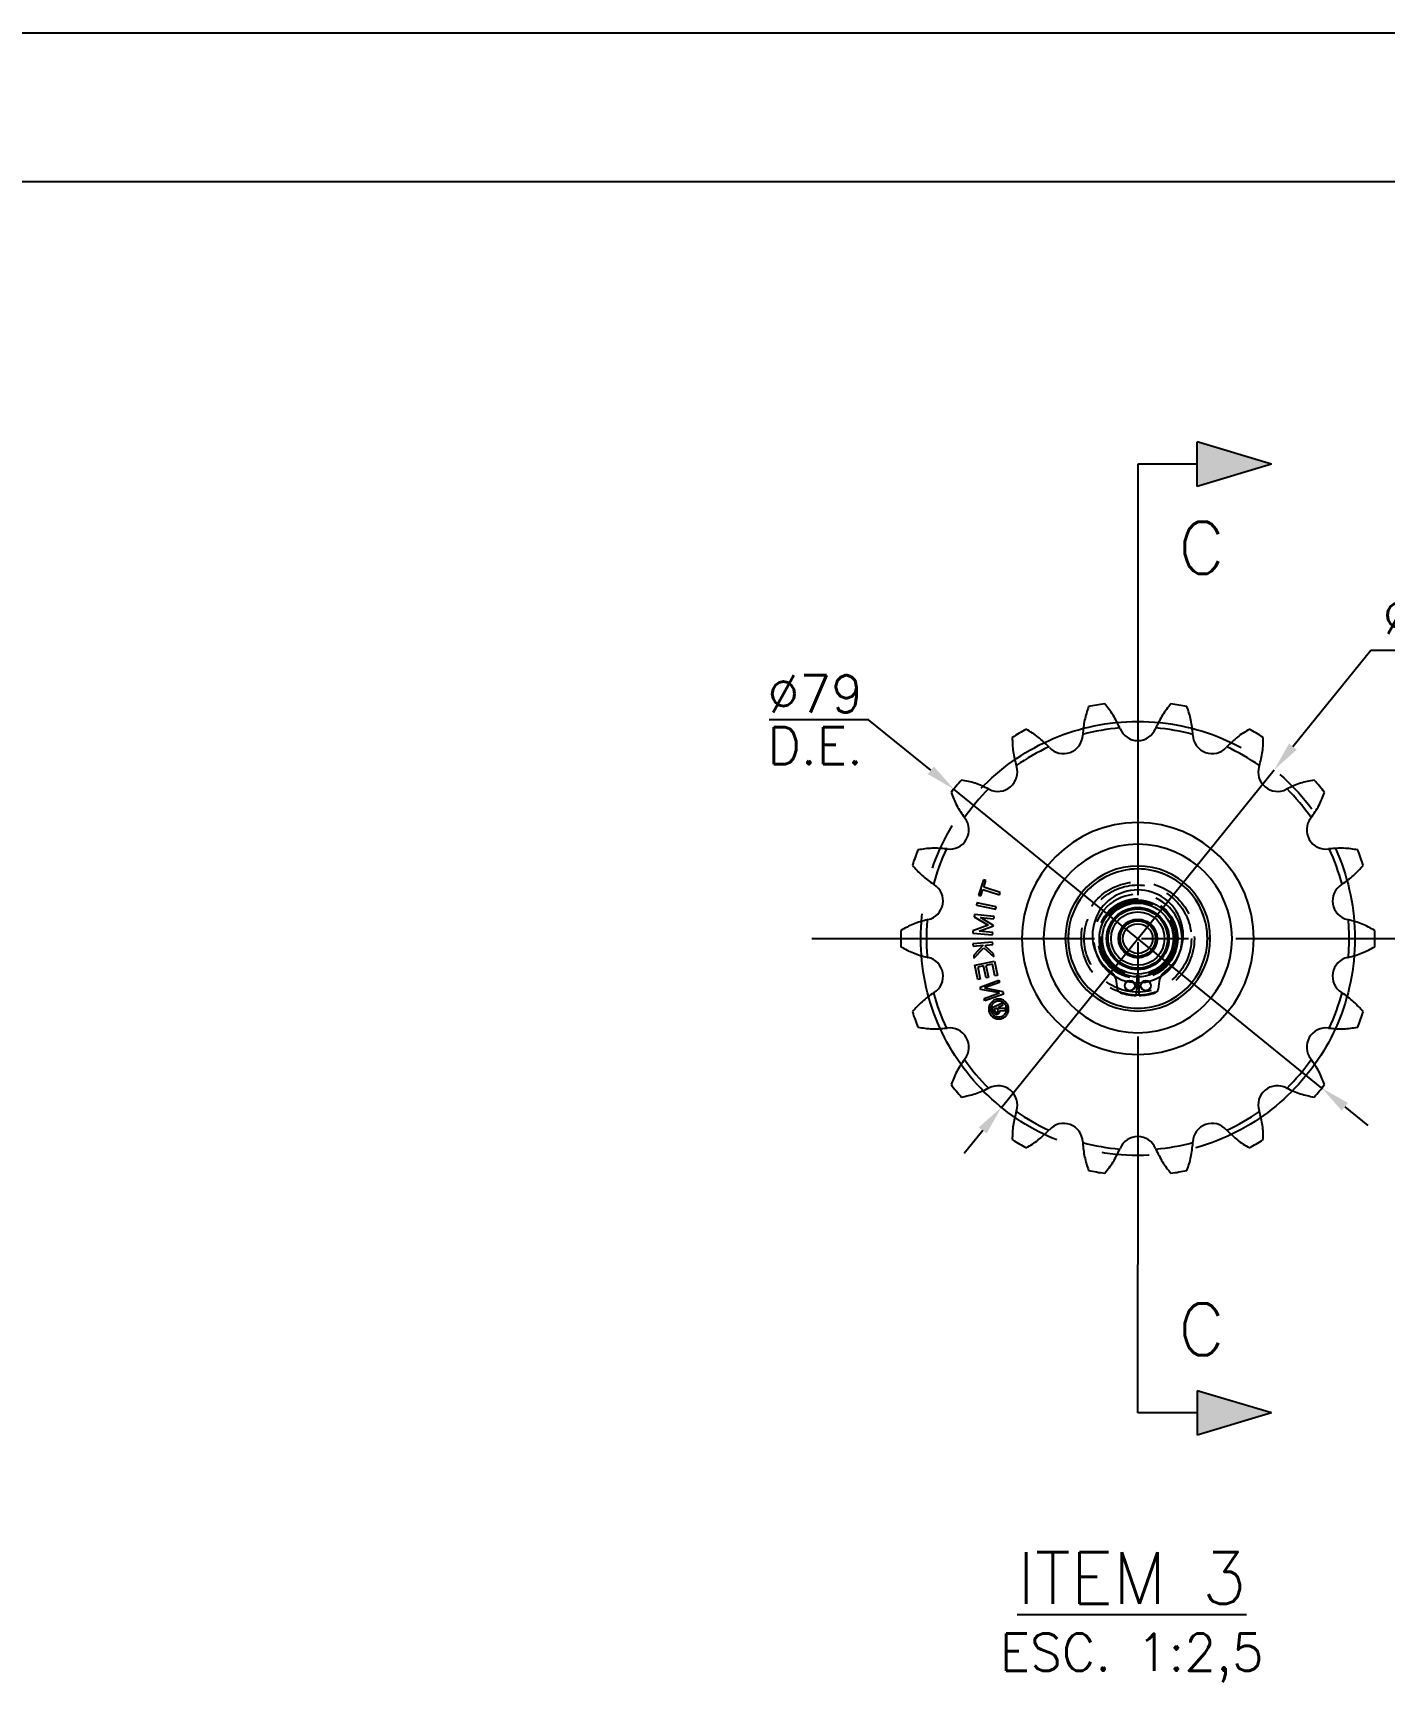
# Model space of a CAD drawing. Header units: metres. Extents: x 0 to 2102, y 0 to 1485.
# Drawn here: x 869.4 to 1097, y 1207.2 to 1485 of the extents above; entities that cross this region are included whole.
import ezdxf
from ezdxf.enums import TextEntityAlignment as Align

# ---------------------------------------------------------------- set-up
doc = ezdxf.new("R2010")
doc.units = ezdxf.units.M
doc.header["$LTSCALE"] = 2.5
doc.linetypes.add('CENTER2', pattern=[28.575, 19.05, -3.175, 3.175, -3.175])
doc.linetypes.add('HIDDEN2', pattern=[4.7625, 3.175, -1.5875])
for name, color, linetype in [('FRL6', 6, 'Continuous'), ('FRL7', 7, 'Continuous'), ('FRR120', 5, 'Continuous'), ('FRR140', 5, 'Continuous'), ('FRR175', 1, 'Continuous'), ('FRR80', 3, 'Continuous'), ('GSB', 7, 'Continuous'), ('SC1', 7, 'CENTER2'), ('SDM', 7, 'Continuous'), ('SL4', 4, 'Continuous'), ('ST1', 7, 'HIDDEN2')]:
    doc.layers.add(name, color=color, linetype=linetype)
doc.styles.add('R100', font='simplex.shx', dxfattribs={"height": 2.5})
doc.styles.add('R120', font='simplex.shx', dxfattribs={"height": 3})
doc.styles.add('R140', font='simplex.shx', dxfattribs={"height": 3.5})
doc.styles.add('R80', font='simplex.shx', dxfattribs={"height": 2})
doc.styles.add('ROMANS', font='ROMANS.SHX')
doc.dimstyles.new('2.5___1-2.5$3', dxfattribs={"dimscale": 2.5, "dimtxt": 2.5, "dimasz": 2, "dimexe": 1.5, "dimexo": 1, "dimgap": 0.5, "dimtad": 1, "dimtoh": 1, "dimzin": 12, "dimtxsty": 'ROMANS', "dimcen": 0, "dimclrd": 256, "dimclre": 256, "dimclrt": 3, "dimazin": 3, "dimtfac": 1, "dimtmove": 0, "dimatfit": 0, "dimfxl": 1, "dimlwd": -1, "dimlwe": -1, "dimarcsym": 0})

# ---------------------------------------------------------------- blocks, each defined once
blk = doc.blocks.new('A1')
at = {"layer": 'FRL6', "linetype": 'Continuous'}
blk.add_line((25, 584), (831, 584), dxfattribs=at)
at = {"layer": 'FRL7', "linetype": 'Continuous'}
blk.add_line((0, 594), (841, 594), dxfattribs=at)
at = {"layer": 'FRR120', "style": 'R120'}
for tag, p in [('FASE_DO_PROJETO', (659, 46.29)), ('ÁREA_E/OU_SUBÁREA', (659, 40.79)), ('TÍTULO_DO_DESENHO', (659, 35.29)), ('SUBTÍTULO_1_DO_DESENHO', (659, 29.79)), ('SUBTÍTULO_2_DO_DESENHO', (659, 24.29))]:
    blk.add_attdef(tag, p, '', height=3, dxfattribs=at)
at = {"layer": 'FRR140', "style": 'R140', "width": 0.91}
for tag, p in [('NÚMERO_DA_CONTRATADA', (687.72, 12.6)), ('NUMERO_VALE', (752.89, 12.6))]:
    blk.add_attdef(tag, p, '', height=3.5, dxfattribs=at)
for tag, p in [('REVISÃO', (823.5, 14.68)), ('ESCALA', (671, 14.35))]:
    blk.add_attdef(tag, text='', height=3.5, dxfattribs=at).set_placement(p, align=Align.MIDDLE)
at = {"layer": 'FRR175', "style": 'R120'}
for tag, p in [('CLASSIFICAÇÃO', (811.83, 67.73)), ('PROJETO', (716.31, 53.59)), ('N_PROJ_SE', (793.5, 53.59)), ('N_CONTRATO', (796.97, 47.3))]:
    blk.add_attdef(tag, text='', height=3, dxfattribs=at).set_placement(p, align=Align.MIDDLE_CENTER)
at = {"layer": 'FRR80', "style": 'R80'}
for tag, p in [('8A_REV', (476, 77.07)), ('EMIS.', (486, 77.07)), ('PROJ.', (585, 77.07)), ('DES.', (597, 77.07)), ('VER.', (609, 77.07)), ('APR.', (621, 77.07)), ('AUT.', (633.01, 77.07)), ('7A_REV', (476, 71.37)), ('EMIS.', (486, 71.37)), ('PROJ.', (585, 71.37)), ('DES.', (597, 71.37)), ('VER.', (609, 71.37)), ('APR.', (621, 71.37)), ('AUT.', (633.01, 71.37)), ('6A_REV', (476, 65.67)), ('EMIS.', (486, 65.67)), ('PROJ.', (585, 65.67)), ('DES.', (597, 65.67)), ('VER.', (609, 65.67)), ('APR.', (621, 65.67)), ('AUT.', (633.01, 65.67)), ('5A_REV', (476, 59.97)), ('EMIS.', (486, 59.97)), ('PROJ.', (585, 59.97)), ('DES.', (597, 59.97)), ('VER.', (609, 59.97)), ('APR.', (621, 59.97)), ('AUT.', (633.01, 59.97)), ('4A_REV', (476, 54.27)), ('EMIS.', (486, 54.27)), ('PROJ.', (585, 54.27)), ('DES.', (597, 54.27)), ('VER.', (609, 54.27)), ('APR.', (621, 54.27)), ('AUT.', (633.01, 54.27)), ('3A_REV', (476, 48.57)), ('EMIS.', (486, 48.57)), ('PROJ.', (585, 48.57)), ('DES.', (597, 48.57)), ('VER.', (609, 48.57)), ('APR.', (621, 48.57)), ('AUT.', (633.01, 48.57)), ('2A_REV', (476, 42.87)), ('EMIS.', (486, 42.87)), ('PROJ.', (585, 42.87)), ('DES.', (597, 42.87)), ('VER.', (609, 42.87)), ('APR.', (621, 42.87)), ('AUT.', (633.01, 42.87)), ('1a_REV', (476, 37.17)), ('EMIS.', (486, 37.17)), ('PROJ.', (585, 37.17)), ('DES.', (597, 37.17)), ('VER.', (609, 37.17)), ('APR.', (621, 37.17)), ('AUT.', (633.01, 37.17))]:
    blk.add_attdef(tag, text='', height=2, dxfattribs=at).set_placement(p, align=Align.MIDDLE)
for p in [(492.61, 76.08), (492.61, 70.38), (492.61, 64.68), (492.61, 58.98), (492.61, 53.28), (492.61, 47.58), (492.61, 41.88), (492.61, 36.18)]:
    blk.add_attdef('DESCRIÇÃO_DA_REVISÃO', p, '', height=2, dxfattribs=at)
at = {"layer": 'FRR80', "style": 'R80', "width": 0.85}
for p in [(648, 77.07), (648, 71.37), (648, 65.67), (648, 59.97), (648, 54.27), (648, 48.57), (648, 42.87), (648, 37.17)]:
    blk.add_attdef('DATA', text='', height=2, dxfattribs=at).set_placement(p, align=Align.MIDDLE)
blk = doc.blocks.new('SIMB_CORTE_2')
at = {"layer": 'GSB'}
blk.add_hatch(color=2, dxfattribs=at).paths.add_polyline_path([(1.5, -4), (-1.5, -4), (0, -9)])
at = {"layer": 'GSB', "color": 1}
for p, q in [((0, -4), (0, 0)), ((0, 0), (10, 0)), ((0, -9), (-1.5, -4)), ((1.5, -4), (-1.5, -4)), ((0, -9), (1.5, -4))]:
    blk.add_line(p, q, dxfattribs=at)
at = {"layer": 'GSB', "color": 3, "style": 'R100'}
blk.add_attdef('XXXX', (-0.6, 1.57), '', height=2.5, dxfattribs=at)
at = {"layer": 'GSB', "color": 4, "style": 'R140'}
blk.add_attdef('A', text='', height=3.5, dxfattribs=at).set_placement((5.64, -4.29), align=Align.MIDDLE)
blk = doc.blocks.new('CORTE')
at = {"layer": 'GSB', "color": 4, "style": 'R140'}
blk.add_attdef('%%UCORTE', text='', height=3.5, dxfattribs=at).set_placement((-0.25, 2.38), align=Align.MIDDLE_CENTER)
at = {"layer": 'GSB', "color": 3, "style": 'R100'}
blk.add_attdef('ESC.', text='', height=2.5, dxfattribs=at).set_placement((-0.25, -2.62), align=Align.MIDDLE_CENTER)
blk = doc.blocks.new('*D102')
at = {"layer": 'Defpoints', "color": 0, "transparency": 16777216}
for p in [(1078.52, 1360.87), (1032.55, 1303.98)]:
    blk.add_point(p, dxfattribs=at)
at = {"layer": 'SDM', "transparency": 16777216}
for p, q in [((1081.66, 1364.76), (1094.79, 1380.99)), ((1094.79, 1380.99), (1126.99, 1380.99)), ((1032.55, 1303.98), (1078.52, 1360.87)), ((1029.41, 1300.09), (1026.27, 1296.2))]:
    blk.add_line(p, q, dxfattribs=at)
for points in [[(1081.02, 1365.28), (1082.31, 1364.23), (1078.52, 1360.87)], [(1028.76, 1300.61), (1030.06, 1299.57), (1032.55, 1303.98)]]:
    blk.add_solid(points, dxfattribs=at)
at = {"layer": 'SDM', "color": 3, "transparency": 16777216, "char_height": 6.25, "attachment_point": 5, "style": 'ROMANS'}
for s, insert in [('∅73,14', (1111.51, 1385.96)), ('D.P.', (1111.51, 1376.62))]:
    blk.add_mtext(s, dxfattribs=dict(at, insert=insert))
blk = doc.blocks.new('*D103')
at = {"layer": 'Defpoints', "color": 0, "transparency": 16777216}
for p in [(1024.54, 1357.61), (1086.53, 1307.23)]:
    blk.add_point(p, dxfattribs=at)
at = {"layer": 'SDM', "transparency": 16777216}
for p, q in [((1010.19, 1369.28), (993.46, 1369.28)), ((1020.66, 1360.77), (1010.19, 1369.28)), ((1086.53, 1307.23), (1024.54, 1357.61)), ((1090.41, 1304.08), (1094.29, 1300.93))]:
    blk.add_line(p, q, dxfattribs=at)
for points in [[(1021.19, 1361.41), (1020.14, 1360.12), (1024.54, 1357.61)], [(1090.94, 1304.73), (1089.89, 1303.43), (1086.53, 1307.23)]]:
    blk.add_solid(points, dxfattribs=at)
at = {"layer": 'SDM', "color": 3, "transparency": 16777216, "char_height": 6.25, "attachment_point": 5, "style": 'ROMANS'}
for s, insert in [('%%C79', (1001.2, 1373.66)), ('D.E.', (1001.2, 1364.91))]:
    blk.add_mtext(s, dxfattribs=dict(at, insert=insert))

msp = doc.modelspace()

# ---------------------------------------------------------------- linework, layer by layer
at = {"layer": 'SC1'}
for p, q in [((1055.537, 1387.363), (1055.537, 1277.483)), ((1000.597, 1332.423), (1110.477, 1332.423))]:
    msp.add_line(p, q, dxfattribs=at)
msp.add_circle((1055.537, 1332.423), 36.57, dxfattribs=at)
at = {"layer": 'SL4'}
for p, q in [((1043.81, 1332.423), (1043.322, 1332.423)), ((1067.752, 1332.423), (1067.263, 1332.423)), ((1055.368, 1325.951), (1055.287, 1322.827)), ((1055.787, 1322.827), (1055.705, 1325.951)), ((1052.116, 1323.89), (1051.941, 1325.222)), ((1059.133, 1325.222), (1058.958, 1323.89))]:
    msp.add_line(p, q, dxfattribs=at)
at = {"layer": 'SL4', "flags": 128}
for points in [[(1053.718, 1325.197), (1054.13, 1325.105), (1054.864, 1325.002)], [(1055.343, 1324.974), (1055.499, 1324.971), (1055.731, 1324.974)], [(1056.21, 1325.002), (1056.869, 1325.091), (1057.356, 1325.197)]]:
    msp.add_lwpolyline(points, dxfattribs=at)
at = {"layer": 'SL4'}
for centre, radius in [((1055.537, 1332.423), 6.475), ((1055.537, 1332.423), 5.975), ((1055.537, 1332.423), 5.25), ((1055.537, 1332.423), 5), ((1055.537, 1332.423), 4.5), ((1055.537, 1332.423), 3.25), ((1055.537, 1332.423), 3), ((1055.537, 1332.423), 2.5), ((1054.187, 1324.487), 0.85), ((1056.887, 1324.487), 0.85)]:
    msp.add_circle(centre, radius, dxfattribs=at)
for centre, radius, start, end in [((1055.537, 1332.423), 39.94, 98.03204, 101.96796), ((1055.537, 1332.423), 39.94, 78.03204, 81.96796), ((1055.537, 1332.423), 39.94, 118.03204, 121.96796), ((1055.537, 1332.423), 35.607, 94.90066, 105.09934), ((1038.327, 1361.892), 15.39, 22.5, 22.98231), ((1055.537, 1369.02), 3.238, 202.5, 337.5), ((1072.747, 1361.892), 15.39, 157.01769, 157.5), ((1055.537, 1332.423), 35.607, 74.90066, 85.09934), ((1055.537, 1332.423), 39.94, 58.03204, 61.96796), ((1055.537, 1332.423), 35.607, 114.90066, 125.09934), ((1029.286, 1354.228), 15.39, 42.5, 42.98231), ((1043.02, 1366.813), 3.238, 222.5, 357.5), ((1061.631, 1366.001), 15.39, 177.01769, 177.5), ((1049.443, 1366.001), 15.39, 2.5, 2.98231), ((1068.054, 1366.813), 3.238, 182.5, 317.5), ((1081.788, 1354.228), 15.39, 137.01769, 137.5), ((1055.537, 1332.423), 35.607, 54.90066, 65.09934), ((1049.779, 1366.06), 15.39, 197.01769, 197.5), ((1061.295, 1366.06), 15.39, 342.5, 342.98231), ((1055.537, 1332.423), 39.94, 138.03204, 141.96796), ((1032.013, 1360.458), 3.238, 242.5, 17.5), ((1079.061, 1360.458), 3.238, 162.5, 297.5), ((1055.537, 1332.423), 39.94, 38.03204, 41.96796), ((1055.537, 1332.423), 35.607, 134.90066, 145.09934), ((1023.411, 1343.935), 15.39, 62.5, 62.98231), ((1087.663, 1343.935), 15.39, 117.01769, 117.5), ((1055.537, 1332.423), 35.607, 34.90066, 45.09934), ((1023.843, 1350.722), 3.238, 262.5, 37.5), ((1038.622, 1362.062), 15.39, 217.01769, 217.5), ((1055.537, 1332.423), 19.544, 0, 180), ((1087.231, 1350.722), 3.238, 142.5, 277.5), ((1072.452, 1362.062), 15.39, 322.5, 322.98231), ((1055.537, 1332.423), 15.88, 0, 180), ((1055.537, 1332.423), 39.94, 158.03204, 161.96796), ((1055.537, 1332.423), 35.607, 154.90066, 165.09934), ((1021.411, 1332.253), 15.39, 82.5, 82.98231), ((1089.662, 1332.253), 15.39, 97.01769, 97.5), ((1055.537, 1332.423), 35.607, 14.90066, 25.09934), ((1055.537, 1332.423), 39.94, 18.03204, 21.96796), ((1055.537, 1332.423), 12.215, 0, 180), ((1055.537, 1332.423), 11.726, 0, 180), ((1019.496, 1338.778), 3.238, 282.5, 57.5), ((1029.505, 1354.489), 15.39, 237.01769, 237.5), ((1055.537, 1332.98), 7.643, 306.50645, 233.49355), ((1091.578, 1338.778), 3.238, 122.5, 257.5), ((1081.569, 1354.489), 15.39, 302.5, 302.98231), ((1055.537, 1332.423), 39.94, 178.03204, 180), ((1055.537, 1332.423), 35.607, 174.90066, 180), ((1023.528, 1320.592), 15.39, 102.5, 102.98231), ((1087.546, 1320.592), 15.39, 77.01769, 77.5), ((1055.537, 1332.423), 35.607, 0, 5.09934), ((1055.537, 1332.423), 39.94, 0, 1.96796), ((1055.537, 1332.423), 39.94, 180, 181.96796), ((1055.537, 1332.423), 35.607, 180, 185.09934), ((1055.537, 1332.423), 19.544, 180, 0), ((1055.537, 1332.423), 15.88, 180, 0), ((1055.537, 1332.423), 12.215, 180, 0), ((1055.537, 1332.423), 11.726, 180, 0), ((1055.537, 1332.423), 35.607, 354.90066, 0), ((1055.537, 1332.423), 39.94, 358.03204, 0), ((1023.528, 1344.255), 15.39, 257.01769, 257.5), ((1019.496, 1326.068), 3.238, 302.5, 77.5), ((1055.537, 1332.423), 7.452, 198.10706, 238.74813), ((1055.537, 1332.423), 7.452, 301.25187, 341.89294), ((1091.578, 1326.068), 3.238, 102.5, 237.5), ((1087.546, 1344.255), 15.39, 282.5, 282.98231), ((1049.563, 1324.909), 2.398, 7.5, 53.49355), ((1061.511, 1324.909), 2.398, 126.50645, 172.5), ((1029.505, 1310.357), 15.39, 122.5, 122.98231), ((1055.537, 1332.423), 35.607, 194.90066, 205.09934), ((1052.859, 1323.988), 0.75, 187.5, 252.39018), ((1055.537, 1332.423), 9.6, 252.39018, 268.50775), ((1055.537, 1332.423), 9.6, 271.49225, 287.60982), ((1058.214, 1323.988), 0.75, 287.60982, 352.5), ((1055.537, 1332.423), 35.607, 334.90066, 345.09934), ((1081.569, 1310.357), 15.39, 57.01769, 57.5), ((1055.537, 1332.423), 39.94, 198.03204, 201.96796), ((1055.537, 1332.423), 39.94, 338.03204, 341.96796), ((1021.411, 1332.594), 15.39, 277.01769, 277.5), ((1023.843, 1314.125), 3.238, 322.5, 97.5), ((1087.231, 1314.125), 3.238, 82.5, 217.5), ((1089.662, 1332.594), 15.39, 262.5, 262.98231), ((1038.622, 1302.785), 15.39, 142.5, 142.98231), ((1055.537, 1332.423), 35.607, 214.90066, 225.09934), ((1055.537, 1332.423), 35.607, 314.90066, 325.09934), ((1072.452, 1302.785), 15.39, 37.01769, 37.5), ((1055.537, 1332.423), 39.94, 218.03204, 221.96796), ((1023.411, 1320.912), 15.39, 297.01769, 297.5), ((1032.013, 1304.388), 3.238, 342.5, 117.5), ((1079.061, 1304.388), 3.238, 62.5, 197.5), ((1087.663, 1320.912), 15.39, 242.5, 242.98231), ((1055.537, 1332.423), 39.94, 318.03204, 321.96796), ((1049.779, 1298.787), 15.39, 162.5, 162.98231), ((1055.537, 1332.423), 35.607, 234.90066, 245.09934), ((1055.537, 1332.423), 35.607, 294.90066, 305.09934), ((1061.295, 1298.787), 15.39, 17.01769, 17.5), ((1043.02, 1298.033), 3.238, 2.5, 137.5), ((1068.054, 1298.033), 3.238, 42.5, 177.5), ((1055.537, 1332.423), 39.94, 238.03204, 241.96796), ((1029.286, 1310.619), 15.39, 317.01769, 317.5), ((1061.631, 1298.846), 15.39, 182.5, 182.98231), ((1055.537, 1332.423), 35.607, 254.90066, 265.09934), ((1055.537, 1295.826), 3.238, 22.5, 157.5), ((1055.537, 1332.423), 35.607, 274.90066, 285.09934), ((1049.443, 1298.846), 15.39, 357.01769, 357.5), ((1081.788, 1310.619), 15.39, 222.5, 222.98231), ((1055.537, 1332.423), 39.94, 298.03204, 301.96796), ((1038.327, 1302.955), 15.39, 337.01769, 337.5), ((1072.747, 1302.955), 15.39, 202.5, 202.98231), ((1055.537, 1332.423), 39.94, 258.03204, 261.96796), ((1055.537, 1332.423), 39.94, 278.03204, 281.96796)]:
    msp.add_arc(centre, radius, start, end, dxfattribs=at)
for points, knots in [([(1047.255, 1371.495), (1047, 1370.746), (1046.491, 1369.248), (1046.338, 1367.617), (1046.261, 1366.802)], [0, 0, 0, 0, 0.5001333, 1, 1, 1, 1]), ([(1052.495, 1367.901), (1052.145, 1368.64), (1051.443, 1370.121), (1050.452, 1371.354), (1049.956, 1371.972)], [0, 0, 0, 0, 0.4994185, 1, 1, 1, 1]), ([(1061.118, 1371.972), (1060.622, 1371.355), (1059.631, 1370.121), (1058.929, 1368.641), (1058.579, 1367.901)], [0, 0, 0, 0, 0.5002609, 1, 1, 1, 1]), ([(1064.812, 1366.802), (1064.736, 1367.616), (1064.583, 1369.247), (1064.074, 1370.745), (1063.819, 1371.495)], [0, 0, 0, 0, 0.4990977, 1, 1, 1, 1]), ([(1040.544, 1364.721), (1039.962, 1365.296), (1038.797, 1366.447), (1037.444, 1367.267), (1036.766, 1367.678)], [0, 0, 0, 0, 0.4994786, 1, 1, 1, 1]), ([(1074.307, 1367.678), (1073.63, 1367.267), (1072.277, 1366.447), (1071.112, 1365.296), (1070.529, 1364.721)], [0, 0, 0, 0, 0.500514, 1, 1, 1, 1]), ([(1034.391, 1366.306), (1034.408, 1365.515), (1034.442, 1363.933), (1034.856, 1362.348), (1035.063, 1361.556)], [0, 0, 0, 0, 0.5003717, 1, 1, 1, 1]), ([(1076.011, 1361.556), (1076.218, 1362.348), (1076.632, 1363.933), (1076.666, 1365.514), (1076.683, 1366.306)], [0, 0, 0, 0, 0.4994271, 1, 1, 1, 1]), ([(1030.402, 1357.645), (1029.659, 1357.987), (1028.169, 1358.67), (1026.617, 1358.978), (1025.841, 1359.132)], [0, 0, 0, 0, 0.499464, 1, 1, 1, 1]), ([(1085.233, 1359.132), (1084.456, 1358.978), (1082.904, 1358.67), (1081.415, 1357.987), (1080.671, 1357.645)], [0, 0, 0, 0, 0.5005288, 1, 1, 1, 1]), ([(1024.077, 1357.031), (1024.364, 1356.292), (1024.937, 1354.818), (1025.868, 1353.47), (1026.334, 1352.796)], [0, 0, 0, 0, 0.5005125, 1, 1, 1, 1]), ([(1084.74, 1352.796), (1085.205, 1353.47), (1086.137, 1354.818), (1086.71, 1356.292), (1086.996, 1357.031)], [0, 0, 0, 0, 0.49948, 1, 1, 1, 1]), ([(1023.292, 1347.528), (1022.477, 1347.594), (1020.844, 1347.727), (1019.28, 1347.485), (1018.497, 1347.364)], [0, 0, 0, 0, 0.4991241, 1, 1, 1, 1]), ([(1092.577, 1347.364), (1091.795, 1347.485), (1090.231, 1347.727), (1088.598, 1347.594), (1087.782, 1347.528)], [0, 0, 0, 0, 0.5001515, 1, 1, 1, 1]), ([(1017.559, 1344.787), (1018.08, 1344.191), (1019.123, 1343.001), (1020.459, 1342.053), (1021.127, 1341.58)], [0, 0, 0, 0, 0.5005335, 1, 1, 1, 1]), ([(1089.947, 1341.58), (1090.614, 1342.053), (1091.951, 1343.001), (1092.993, 1344.191), (1093.515, 1344.787)], [0, 0, 0, 0, 0.4994594, 1, 1, 1, 1]), ([(1020.07, 1335.588), (1019.282, 1335.372), (1017.702, 1334.938), (1016.315, 1334.176), (1015.62, 1333.795)], [0, 0, 0, 0, 0.4990975, 1, 1, 1, 1]), ([(1095.453, 1333.795), (1094.76, 1334.176), (1093.373, 1334.937), (1091.793, 1335.371), (1091.003, 1335.588)], [0, 0, 0, 0, 0.5001333, 1, 1, 1, 1]), ([(1015.62, 1331.052), (1016.314, 1330.671), (1017.701, 1329.909), (1019.281, 1329.475), (1020.07, 1329.259)], [0, 0, 0, 0, 0.5001333, 1, 1, 1, 1]), ([(1091.003, 1329.259), (1091.792, 1329.475), (1093.372, 1329.909), (1094.759, 1330.67), (1095.453, 1331.052)], [0, 0, 0, 0, 0.4990975, 1, 1, 1, 1]), ([(1021.127, 1323.267), (1020.459, 1322.794), (1019.123, 1321.846), (1018.08, 1320.656), (1017.559, 1320.06)], [0, 0, 0, 0, 0.4994595, 1, 1, 1, 1]), ([(1093.515, 1320.06), (1092.993, 1320.656), (1091.951, 1321.846), (1090.614, 1322.794), (1089.947, 1323.267)], [0, 0, 0, 0, 0.5005335, 1, 1, 1, 1]), ([(1018.497, 1317.482), (1019.279, 1317.362), (1020.842, 1317.12), (1022.475, 1317.253), (1023.292, 1317.319)], [0, 0, 0, 0, 0.5001515, 1, 1, 1, 1]), ([(1087.782, 1317.319), (1088.597, 1317.253), (1090.23, 1317.12), (1091.794, 1317.361), (1092.577, 1317.482)], [0, 0, 0, 0, 0.49912413, 1, 1, 1, 1]), ([(1026.334, 1312.05), (1025.868, 1311.377), (1024.937, 1310.029), (1024.364, 1308.554), (1024.077, 1307.816)], [0, 0, 0, 0, 0.49948, 1, 1, 1, 1]), ([(1086.996, 1307.816), (1086.71, 1308.554), (1086.137, 1310.029), (1085.205, 1311.377), (1084.74, 1312.05)], [0, 0, 0, 0, 0.5005125, 1, 1, 1, 1]), ([(1025.841, 1305.715), (1026.617, 1305.869), (1028.169, 1306.177), (1029.659, 1306.86), (1030.402, 1307.202)], [0, 0, 0, 0, 0.5005288, 1, 1, 1, 1]), ([(1080.671, 1307.202), (1081.415, 1306.86), (1082.904, 1306.177), (1084.456, 1305.869), (1085.233, 1305.715)], [0, 0, 0, 0, 0.499464, 1, 1, 1, 1]), ([(1035.063, 1303.291), (1034.856, 1302.499), (1034.442, 1300.914), (1034.408, 1299.332), (1034.391, 1298.541)], [0, 0, 0, 0, 0.4994271, 1, 1, 1, 1]), ([(1076.683, 1298.541), (1076.666, 1299.332), (1076.632, 1300.914), (1076.218, 1302.499), (1076.011, 1303.291)], [0, 0, 0, 0, 0.5003717, 1, 1, 1, 1]), ([(1036.766, 1297.169), (1037.444, 1297.579), (1038.797, 1298.4), (1039.962, 1299.551), (1040.544, 1300.126)], [0, 0, 0, 0, 0.500514, 1, 1, 1, 1]), ([(1046.261, 1298.045), (1046.338, 1297.231), (1046.491, 1295.6), (1047, 1294.102), (1047.255, 1293.352)], [0, 0, 0, 0, 0.4990977, 1, 1, 1, 1]), ([(1063.819, 1293.352), (1064.074, 1294.101), (1064.583, 1295.599), (1064.736, 1297.23), (1064.812, 1298.045)], [0, 0, 0, 0, 0.5001333, 1, 1, 1, 1]), ([(1070.529, 1300.126), (1071.112, 1299.551), (1072.277, 1298.4), (1073.63, 1297.579), (1074.307, 1297.169)], [0, 0, 0, 0, 0.4994786, 1, 1, 1, 1]), ([(1049.956, 1292.875), (1050.452, 1293.492), (1051.443, 1294.726), (1052.144, 1296.206), (1052.495, 1296.946)], [0, 0, 0, 0, 0.5002609, 1, 1, 1, 1]), ([(1058.579, 1296.946), (1058.929, 1296.207), (1059.631, 1294.726), (1060.622, 1293.493), (1061.118, 1292.875)], [0, 0, 0, 0, 0.4994185, 1, 1, 1, 1])]:
    msp.add_open_spline(points, degree=3, knots=knots, dxfattribs=at)
at = {"layer": 'ST1'}
for p, q in [((1029.549, 1342.323), (1028.702, 1339.721)), ((1029.94, 1342.196), (1029.549, 1342.323)), ((1029.578, 1341.085), (1029.94, 1342.196)), ((1028.702, 1339.721), (1029.092, 1339.594)), ((1029.092, 1339.594), (1029.454, 1340.703)), ((1029.454, 1340.703), (1032.245, 1339.796)), ((1032.369, 1340.177), (1029.578, 1341.085)), ((1032.245, 1339.796), (1032.369, 1340.177)), ((1028.011, 1336.458), (1027.975, 1336.055)), ((1031.343, 1336.158), (1028.011, 1336.458)), ((1028.42, 1338.44), (1028.336, 1338.047)), ((1028.336, 1338.047), (1031.607, 1337.347)), ((1031.692, 1337.74), (1028.42, 1338.44)), ((1031.607, 1337.347), (1031.692, 1337.74)), ((1027.768, 1333.738), (1027.733, 1333.343)), ((1030.319, 1334.678), (1027.768, 1333.738)), ((1027.975, 1336.055), (1030.319, 1334.678)), ((1028.839, 1333.642), (1031.202, 1334.577)), ((1029.046, 1335.96), (1031.308, 1335.759)), ((1031.206, 1334.621), (1029.046, 1335.96)), ((1031.202, 1334.577), (1031.206, 1334.621)), ((1031.308, 1335.759), (1031.343, 1336.158)), ((1027.733, 1333.343), (1031.065, 1333.044)), ((1031.084, 1331.808), (1027.748, 1331.558)), ((1027.748, 1331.558), (1027.778, 1331.157)), ((1027.778, 1331.157), (1029.477, 1331.285)), ((1029.477, 1331.285), (1027.895, 1329.603)), ((1031.1, 1333.438), (1028.839, 1333.642)), ((1029.83, 1331.124), (1030.02, 1331.326)), ((1031.231, 1329.854), (1029.83, 1331.124)), ((1030.02, 1331.326), (1031.114, 1331.408)), ((1031.065, 1333.044), (1031.1, 1333.438)), ((1031.114, 1331.408), (1031.084, 1331.808)), ((1043.322, 1332.423), (1043.81, 1332.423)), ((1067.263, 1332.423), (1067.752, 1332.423)), ((1027.895, 1329.603), (1027.933, 1329.107)), ((1027.933, 1329.107), (1029.595, 1330.874)), ((1028.101, 1327.919), (1031.376, 1328.607)), ((1029.595, 1330.874), (1031.269, 1329.357)), ((1031.057, 1328.128), (1029.958, 1327.898)), ((1031.479, 1326.117), (1031.057, 1328.128)), ((1031.269, 1329.357), (1031.231, 1329.854)), ((1031.376, 1328.607), (1031.881, 1326.201)), ((1028.606, 1325.514), (1028.101, 1327.919)), ((1029.557, 1327.814), (1028.585, 1327.611)), ((1028.585, 1327.611), (1029.008, 1325.598)), ((1029.008, 1325.598), (1028.606, 1325.514)), ((1028.96, 1324.258), (1032.111, 1325.382)), ((1029.979, 1325.802), (1029.557, 1327.814)), ((1029.958, 1327.898), (1030.381, 1325.886)), ((1030.381, 1325.886), (1029.979, 1325.802)), ((1031.881, 1326.201), (1031.479, 1326.117)), ((1032.111, 1325.382), (1032.246, 1325.004)), ((1055.375, 1326.226), (1055.368, 1325.951)), ((1055.705, 1325.951), (1055.698, 1326.226)), ((1029.119, 1323.813), (1028.96, 1324.258)), ((1032.259, 1323.252), (1029.119, 1323.813)), ((1029.65, 1322.323), (1032.259, 1323.252)), ((1032.246, 1325.004), (1029.704, 1324.097)), ((1029.704, 1324.097), (1032.784, 1323.495)), ((1032.936, 1323.067), (1029.784, 1321.945)), ((1032.784, 1323.495), (1032.936, 1323.067)), ((1054.864, 1325.002), (1055.343, 1324.974)), ((1055.731, 1324.974), (1056.21, 1325.002)), ((1029.784, 1321.945), (1029.65, 1322.323)), ((1032.692, 1321.535), (1030.923, 1320.698)), ((1030.923, 1320.698), (1031.235, 1320.04)), ((1031.341, 1320.544), (1031.784, 1320.754)), ((1031.528, 1320.149), (1031.341, 1320.544)), ((1031.784, 1320.754), (1031.974, 1320.353)), ((1031.987, 1319.742), (1031.853, 1320.025)), ((1031.861, 1320.028), (1031.995, 1319.746)), ((1032.072, 1320.877), (1032.833, 1321.237)), ((1032.187, 1320.633), (1032.072, 1320.877)), ((1033.168, 1320.61), (1032.187, 1320.633)), ((1032.309, 1320.274), (1033.338, 1320.25)), ((1032.833, 1321.237), (1032.692, 1321.535)), ((1033.338, 1320.25), (1033.168, 1320.61))]:
    msp.add_line(p, q, dxfattribs=at)
at = {"layer": 'ST1', "flags": 128}
for points in [[(1048.113, 1331.774), (1048.359, 1330.421), (1048.454, 1330.107)], [(1051.671, 1326.053), (1052.809, 1325.488), (1053.718, 1325.197)], [(1057.356, 1325.197), (1058.193, 1325.461), (1059.403, 1326.053)]]:
    msp.add_lwpolyline(points, dxfattribs=at)
at = {"layer": 'ST1'}
for radius in [9.525, 9.025, 6.725, 6.725, 6.2, 5.25, 3.25]:
    msp.add_circle((1055.537, 1332.423), radius, dxfattribs=at)
for centre, radius, start, end in [((1055.537, 1332.423), 11.726, 0, 180), ((1055.537, 1332.423), 7.452, 5, 185), ((1055.537, 1332.423), 7.452, 5, 185), ((1055.537, 1332.423), 11.726, 180, 0), ((1055.537, 1332.423), 7.452, 185, 5), ((1055.537, 1332.423), 7.452, 341.89294, 5), ((1032.102, 1320.543), 1.673, 90, 270), ((1032.102, 1320.543), 1.339, 90, 270), ((1031.752, 1320.248), 0.558, 201.92546, 294.87429), ((1031.752, 1320.248), 0.245, 203.97341, 294.30323), ((1031.752, 1320.248), 0.245, 296.35774, 25.30453), ((1031.752, 1320.248), 0.558, 295.77015, 2.61947), ((1032.102, 1320.543), 1.673, 270, 90), ((1032.102, 1320.543), 1.339, 270, 90)]:
    msp.add_arc(centre, radius, start, end, dxfattribs=at)

# ---------------------------------------------------------------- block references
at = {"xscale": 2.5, "yscale": 2.5, "zscale": 2.5}
msp.add_blockref('A1', (0, 0), dxfattribs=at)
at = {"layer": 'GSB'}
ref = msp.add_blockref('SIMB_CORTE_2', (1055.537, 1412.363), dxfattribs=dict(at, xscale=-2.5, yscale=2.5, zscale=2.5, rotation=89.99999999999993))
ref.add_attrib('A', 'C', dxfattribs={"color": 4, "height": 8.75, "style": 'R140'}).set_placement((1066.27, 1398.271), align=Align.MIDDLE)
ref = msp.add_blockref('SIMB_CORTE_2', (1055.537, 1252.483), dxfattribs=dict(at, xscale=2.5, yscale=2.5, zscale=2.5, rotation=89.99999999999999))
ref.add_attrib('A', 'C', dxfattribs={"color": 4, "height": 8.75, "style": 'R140'}).set_placement((1066.27, 1266.575), align=Align.MIDDLE)
at = {"layer": 'GSB', "xscale": 2.5, "yscale": 2.5, "zscale": 2.5}
msp.add_blockref('CORTE', (1055.148, 1218.734), dxfattribs=at).add_auto_attribs({'%%UCORTE': '%%uITEM 3', 'ESC.': 'ESC. 1:2,5'})

# ---------------------------------------------------------------- dimensions: what is measured, and where the dimension line sits
at = {"layer": 'SDM'}
for p1, p2, text, picture, middle in [((1032.552, 1303.98), (1078.522, 1360.867), '<>\\XD.P.', '*D102', (1111.512, 1380.993)), ((1086.531, 1307.233), (1024.542, 1357.614), '%%C79\\XD.E.', '*D103', (1001.198, 1369.281))]:
    dim = msp.add_diameter_dim_2p(p1=p1, p2=p2, text=text, dimstyle='2.5___1-2.5$3', dxfattribs=at)
    dim.commit()
    dim.dimension.update_dxf_attribs({"geometry": picture, "text_midpoint": middle, "dimtype": 163})

doc.saveas('drawing.dxf')
